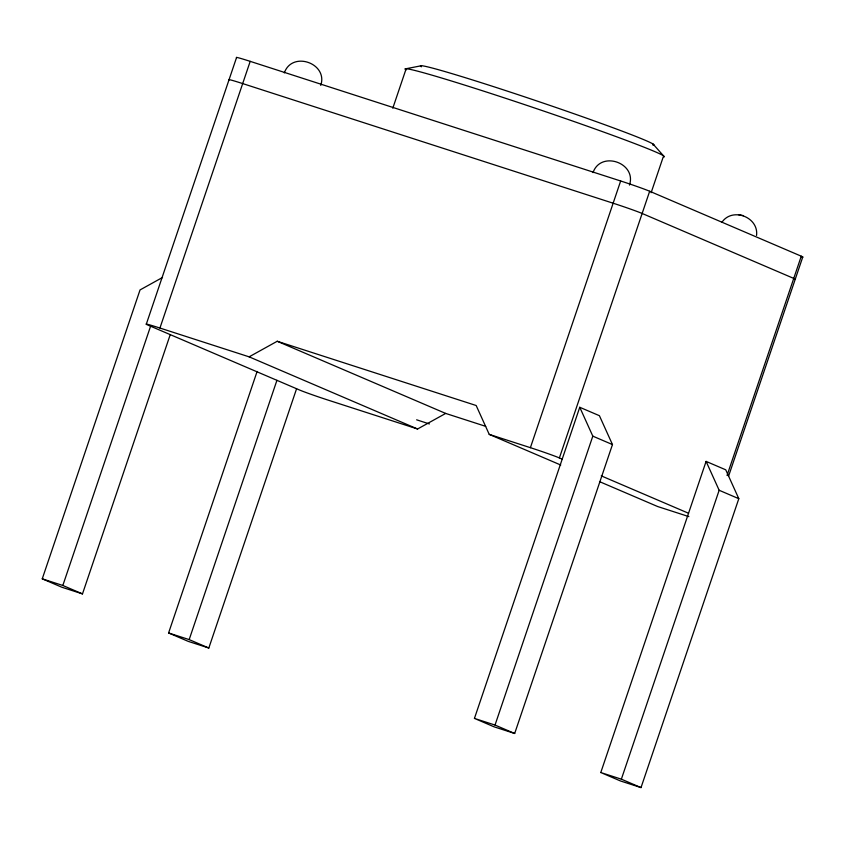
<?xml version="1.0" encoding="UTF-8"?>
<svg xmlns="http://www.w3.org/2000/svg" width="845" height="845" viewBox="0 0 845 845"><rect width="100%" height="100%" fill="white"/><g stroke="black" fill="none" stroke-linecap="round" stroke-linejoin="round"><path stroke-width="1.27" d="M756.55 235.449C758.884 217.07 732.245 206.898 721.905 222.319M320.751 85.398C328.282 63.259 292.053 50.51 284.332 72.902M629.462 185.087C636.993 162.958 600.763 150.199 593.042 172.602M170.246 334.62L82.483 593.898L61.907 587.254L42.25 578.836L140.038 289.93L162.525 277.466M146.333 324.089L236.6 57.407M82.483 593.898L62.826 585.479L150.59 326.202M485.717 426.355L445.685 413.427L417.578 428.996L328.399 400.203A23.48 0.782 18.7 0 1 299.394 389.946L147.78 325.008A23.48 0.782 18.7 0 1 159.937 328.04L250.204 61.358L620.663 180.988A23.48 0.782 18.7 0 1 649.668 191.245L801.271 256.193A23.48 0.782 18.7 0 1 801.197 256.796M296.584 388.742L208.821 648.02L188.245 641.376L168.588 632.958L257.112 371.441M208.821 648.02L189.174 639.602L276.928 380.324M392.798 108.213L406.17 68.709L421.528 65.709M159.937 328.04L249.127 356.843L277.223 341.264L476.168 405.515L489.234 434.383L530.396 447.681L620.663 180.988M562.2 459.131L559.39 457.937L649.668 191.245M651.125 192.713L663.24 156.906A136.943 4.542 18.7 0 0 535.255 108.202A136.943 4.542 18.7 0 0 406.022 69.913M474.446 718.408L579.754 407.279L599.411 415.698L612.467 444.565L514.679 733.481L494.093 726.827L474.446 718.408L495.022 725.063L514.679 733.481M495.022 725.063L592.81 436.147L579.754 407.279M600.784 772.531L706.093 461.402L725.749 469.82L738.805 498.687L641.017 787.593L620.431 780.949L600.784 772.531L621.36 779.174L641.017 787.593M621.36 779.174L719.158 490.269L706.093 461.402M727.049 475.481L801.271 256.193M728.496 476.39L802.729 257.102M743.452 215.644L738.488 214.641M416.638 419.817L429.397 423.936M688.865 516.612L657.685 506.546L599.517 481.629M42.25 578.836L62.826 585.479M168.588 632.958L189.174 639.602M592.81 436.147L612.467 444.565M719.158 490.269L738.805 498.687M601.249 475.862L688.538 513.253M277.223 341.264L445.685 413.427M489.234 434.383L560.731 465.014M249.127 356.843L417.578 428.996M653.027 144.009L663.388 155.702M530.396 447.681A23.48 0.782 18.7 0 1 559.39 457.937M795.198 279.325A23.48 0.782 18.7 0 0 793.751 278.417L642.137 213.468A23.48 0.782 18.7 0 0 613.143 203.212L242.684 83.581A23.48 0.782 18.7 0 0 229.048 79.831M236.568 57.608A23.48 0.782 18.7 0 1 250.204 61.358M421.401 66.787A123.243 4.088 18.7 0 1 537.705 101.252A123.243 4.088 18.7 0 1 652.9 145.087"/></g></svg>
